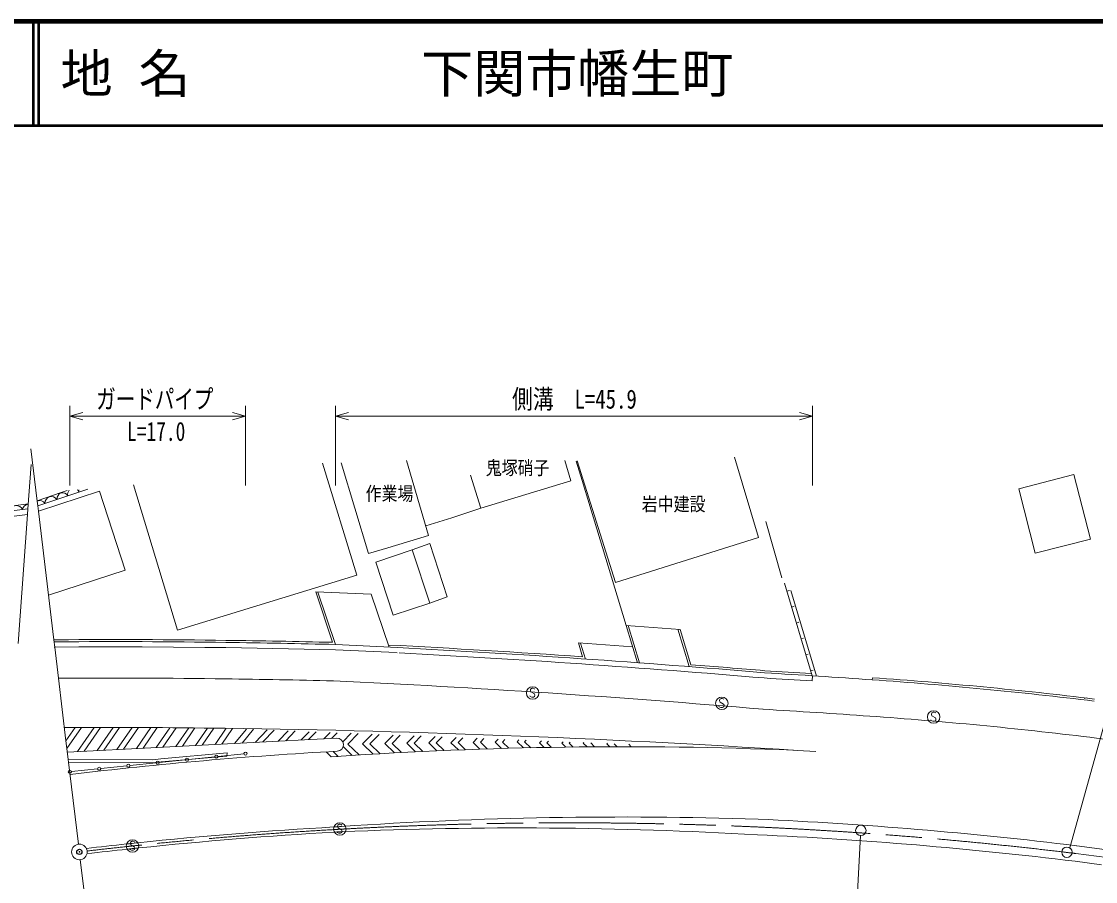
# Model space of a CAD drawing. Units: millimetres, scale not verified. Extents: x 40000 to 680000, y 20000 to 380000.
# Drawn here: x 366623 to 469815, y 297358 to 380000 of the extents above; entities that cross this region are included whole.
import ezdxf
from ezdxf.enums import TextEntityAlignment as Align

# ---------------------------------------------------------------- set-up
doc = ezdxf.new("R2010")
doc.units = ezdxf.units.MM
doc.header["$LTSCALE"] = 1000
doc.header["$PDMODE"] = 32
doc.header["$PDSIZE"] = 500
doc.linetypes.add('CHAIN', pattern=[18.5, 12, -1.5, 3.5, -1.5])
doc.layers.add('M-OTRS', color=6, linetype='Continuous')
doc.layers.add('M-TTL-TXT', color=7, linetype='Continuous')
for name, color, linetype, lineweight in [('M-TTL', 2, 'Continuous', 140), ('M-TTL-LINE', 7, 'Continuous', 50), ('M-WORK', 1, 'Continuous', 13)]:
    doc.layers.add(name, color=color, linetype=linetype, lineweight=lineweight)
doc.styles.add('ＭＳ ゴシック', font='')
doc.styles.add('ＭＳ 明朝', font='')
doc.styles.get('ＭＳ ゴシック').set_extended_font_data('MS Gothic')
doc.styles.get('ＭＳ 明朝').set_extended_font_data('MS Mincho')

msp = doc.modelspace()

# ---------------------------------------------------------------- linework, layer by layer
at = {"layer": 'M-OTRS'}
msp.add_point((372186, 300201), dxfattribs=at)
at = {"layer": 'M-TTL'}
msp.add_line((680000, 380000), (40000, 380000), dxfattribs=at)
at = {"layer": 'M-TTL-LINE'}
for p, q in [((367750, 380000), (367750, 370000)), ((368250, 380000), (368250, 370000)), ((40000, 370000), (680000, 370000))]:
    msp.add_line(p, q, dxfattribs=at)
at = {"layer": 'M-WORK'}
for p, q in [((371259, 335401), (371259, 343065)), ((388152, 343065), (388152, 335401)), ((396798, 335401), (396798, 343065)), ((442613, 343065), (442613, 335401)), ((371259, 342065), (372509, 342415)), ((372509, 341715), (371259, 342065)), ((371259, 342065), (388152, 342065)), ((386902, 342415), (388152, 342065)), ((388152, 342065), (386902, 341715)), ((396798, 342065), (398048, 342415)), ((398048, 341715), (396798, 342065)), ((396798, 342065), (442613, 342065)), ((441363, 342415), (442613, 342065)), ((442613, 342065), (441363, 341715)), ((368126, 333922), (367524, 338923)), ((395553, 337571), (398834, 326786)), ((399977, 328889), (397330, 337592)), ((405744, 330592), (403600, 337827)), ((419409, 335871), (418819, 337812)), ((419910, 337753), (420479, 335902)), ((423703, 326088), (420026, 337784)), ((435124, 338122), (437436, 330406)), ((367232, 333168), (367539, 337419)), ((467727, 336461), (462431, 335101)), ((469318, 330267), (467727, 336461)), ((381627, 321507), (377376, 335485)), ((410742, 333236), (409780, 336401)), ((419409, 335871), (410742, 333236)), ((420479, 335902), (424711, 321972)), ((370446, 334730), (368123, 333942)), ((368181, 333467), (373010, 335062)), ((374113, 334869), (368244, 332939)), ((371017, 334947), (370446, 334730)), ((374113, 334869), (376575, 327283)), ((464021, 328910), (462431, 335101)), ((367266, 333645), (361353, 332840)), ((368181, 333467), (368126, 333922)), ((368244, 332939), (368181, 333467)), ((367194, 332638), (351818, 330695)), ((367232, 333168), (359559, 332188)), ((366296, 320225), (367194, 332638)), ((367194, 332638), (367232, 333168)), ((369732, 320583), (368244, 332939)), ((405465, 331532), (407982, 332302)), ((407982, 332302), (410742, 333236)), ((439677, 326540), (438145, 331940)), ((401818, 329429), (405744, 330592)), ((437436, 330406), (423703, 326088)), ((469318, 330267), (464021, 328910)), ((401818, 329429), (399977, 328889)), ((404161, 329220), (400654, 328058)), ((404161, 329220), (405846, 329840)), ((405852, 324117), (404161, 329220)), ((405846, 329840), (407538, 324715)), ((376575, 327283), (369216, 324864)), ((400654, 328058), (402345, 322955)), ((398834, 326786), (381627, 321507)), ((396517, 320344), (394889, 325181)), ((400234, 324975), (394889, 325181)), ((396798, 320136), (395103, 325173)), ((439934, 326032), (442576, 317112)), ((440161, 325265), (440401, 325336)), ((440539, 325320), (443020, 317106)), ((401949, 319881), (400234, 324975)), ((402345, 322955), (405852, 324117)), ((407538, 324715), (405852, 324117)), ((440615, 323731), (440855, 323802)), ((424711, 321972), (425802, 318383)), ((424711, 321972), (429909, 321583)), ((441070, 322197), (441310, 322268)), ((424925, 321956), (426015, 318368)), ((429695, 321599), (430787, 318005)), ((429909, 321583), (430939, 318193)), ((370113, 320587), (369732, 320583)), ((369816, 319884), (369732, 320583)), ((370115, 320387), (369756, 320383)), ((372144, 319903), (369760, 319883)), ((371127, 320596), (370113, 320587)), ((371128, 320396), (370115, 320387)), ((372140, 320603), (371127, 320596)), ((372141, 320403), (371128, 320396)), ((373152, 320608), (372140, 320603)), ((373153, 320408), (372141, 320403)), ((374166, 319911), (372144, 319903)), ((374164, 320611), (373152, 320608)), ((374165, 320411), (373153, 320408)), ((375176, 320613), (374164, 320611)), ((375176, 320413), (374165, 320411)), ((376187, 319912), (374166, 319911)), ((376187, 320612), (375176, 320613)), ((376187, 320412), (375176, 320413)), ((377198, 320611), (376187, 320612)), ((377198, 320411), (376187, 320412)), ((378205, 319907), (376187, 319912)), ((378208, 320607), (377198, 320611)), ((378208, 320407), (377198, 320411)), ((381230, 319888), (378205, 319907)), ((379218, 320602), (378208, 320607)), ((379217, 320402), (378208, 320407)), ((380226, 320396), (379217, 320402)), ((380227, 320596), (379218, 320602)), ((381235, 320388), (380226, 320396)), ((381236, 320588), (380227, 320596)), ((382243, 320379), (381235, 320388)), ((382244, 320579), (381236, 320588)), ((383250, 320369), (382243, 320379)), ((383252, 320569), (382244, 320579)), ((384257, 320358), (383250, 320369)), ((384259, 320558), (383252, 320569)), ((385264, 320346), (384257, 320358)), ((385266, 320546), (384259, 320558)), ((386267, 320333), (385264, 320346)), ((386270, 320533), (385266, 320546)), ((402748, 319839), (396798, 320136)), ((420134, 320290), (420539, 318959)), ((420134, 320290), (425334, 319922)), ((420348, 320275), (420814, 318739)), ((441524, 320663), (441764, 320734)), ((467337, 300593), (472831, 320340)), ((370177, 316888), (369816, 319884)), ((384252, 319858), (381230, 319888)), ((385257, 319846), (384252, 319858)), ((386261, 319831), (385257, 319846)), ((396781, 319636), (386261, 319831)), ((401923, 319381), (396781, 319636)), ((402722, 319340), (401923, 319381)), ((441979, 319129), (442218, 319200)), ((371156, 316896), (370177, 316888)), ((370899, 310885), (370177, 316888)), ((372162, 316903), (371156, 316896)), ((373168, 316908), (372162, 316903)), ((374173, 316911), (373168, 316908)), ((375178, 316913), (374173, 316911)), ((376184, 316912), (375178, 316913)), ((377188, 316911), (376184, 316912)), ((378193, 316907), (377188, 316911)), ((379197, 316902), (378193, 316907)), ((380202, 316896), (379197, 316902)), ((381206, 316888), (380202, 316896)), ((382210, 316880), (381206, 316888)), ((383213, 316870), (382210, 316880)), ((384216, 316858), (383213, 316870)), ((385220, 316846), (384216, 316858)), ((386221, 316833), (385220, 316846)), ((442433, 317595), (442673, 317666)), ((442613, 317115), (442579, 316628)), ((448385, 316939), (448371, 316739)), ((415543, 315852), (415520, 315708)), ((415687, 315925), (415543, 315852)), ((415783, 315925), (415687, 315925)), ((415879, 315901), (415783, 315925)), ((415927, 315853), (415879, 315901)), ((415497, 315132), (415449, 315204)), ((415641, 315061), (415497, 315132)), ((415520, 315708), (415568, 315589)), ((415568, 315589), (415904, 315397)), ((415809, 315061), (415641, 315061)), ((415929, 315133), (415809, 315061)), ((415904, 315397), (415953, 315277)), ((415953, 315277), (415929, 315133)), ((433715, 314867), (433691, 314723)), ((433859, 314940), (433715, 314867)), ((433955, 314940), (433859, 314940)), ((434051, 314916), (433955, 314940)), ((434099, 314868), (434051, 314916)), ((468717, 314935), (468956, 315009)), ((433668, 314147), (433620, 314219)), ((433812, 314076), (433668, 314147)), ((433691, 314723), (433739, 314604)), ((433739, 314604), (434076, 314412)), ((433980, 314076), (433812, 314076)), ((434100, 314148), (433980, 314076)), ((434076, 314412), (434124, 314292)), ((434124, 314292), (434100, 314148)), ((454027, 312834), (453978, 312906)), ((454171, 312762), (454027, 312834)), ((454073, 313554), (454049, 313410)), ((454049, 313410), (454098, 313290)), ((454217, 313626), (454073, 313554)), ((454098, 313290), (454434, 313099)), ((454339, 312763), (454171, 312762)), ((454313, 313627), (454217, 313626)), ((454409, 313603), (454313, 313627)), ((454459, 312835), (454339, 312763)), ((454457, 313555), (454409, 313603)), ((454434, 313099), (454482, 312979)), ((454482, 312979), (454459, 312835)), ((371193, 312146), (370748, 312142)), ((370899, 310885), (371773, 312150)), ((370990, 310135), (372383, 312154)), ((372190, 312153), (371193, 312146)), ((372003, 309842), (373601, 312159)), ((373187, 312158), (372190, 312153)), ((372633, 309875), (374210, 312161)), ((374184, 312161), (373187, 312158)), ((373893, 309940), (375426, 312163)), ((375181, 312163), (374184, 312161)), ((374523, 309973), (376033, 312163)), ((376179, 312162), (375181, 312163)), ((375783, 310039), (377247, 312160)), ((377176, 312161), (376179, 312162)), ((376413, 310071), (377853, 312158)), ((378174, 312157), (377176, 312161)), ((377673, 310137), (379064, 312153)), ((379171, 312152), (378174, 312157)), ((378303, 310169), (379669, 312149)), ((380169, 312146), (379171, 312152)), ((379563, 310235), (380878, 312141)), ((381167, 312139), (380169, 312146)), ((380193, 310268), (381482, 312136)), ((382165, 312130), (381167, 312139)), ((381453, 310333), (382689, 312125)), ((382083, 310366), (383292, 312118)), ((383163, 312120), (382165, 312130)), ((384161, 312109), (383163, 312120)), ((383343, 310431), (384498, 312105)), ((383973, 310464), (385100, 312097)), ((385159, 312097), (384161, 312109)), ((386158, 312083), (385159, 312097)), ((385233, 310529), (386304, 312082)), ((385863, 310562), (386900, 312064)), ((388229, 312008), (387095, 310626)), ((388905, 311982), (387838, 310664)), ((390229, 311919), (389068, 310728)), ((390902, 311894), (389804, 310766)), ((392254, 311849), (391274, 310843)), ((392926, 311823), (392009, 310881)), ((394258, 311757), (393479, 310957)), ((394934, 311734), (394215, 310995)), ((396272, 311675), (395685, 311072)), ((396956, 311660), (396417, 311107)), ((371114, 309107), (370899, 310885)), ((396893, 311135), (371031, 309792)), ((397494, 310779), (398295, 311602)), ((397987, 310569), (398964, 311572)), ((399401, 310588), (400319, 311529)), ((400108, 310597), (400980, 311491)), ((402320, 311434), (401523, 310615)), ((402448, 309714), (401523, 310615)), ((403002, 311418), (402230, 310625)), ((403127, 309750), (402230, 310625)), ((404339, 311357), (403644, 310643)), ((404489, 309819), (403644, 310643)), ((405023, 311342), (404351, 310652)), ((405172, 309852), (404351, 310652)), ((406357, 311279), (405765, 310671)), ((406541, 309915), (405765, 310671)), ((406472, 310680), (407033, 311256)), ((407227, 309944), (406472, 310680)), ((408374, 311200), (407886, 310699)), ((408603, 310000), (407886, 310699)), ((409041, 311168), (408593, 310708)), ((409293, 310026), (408593, 310708)), ((410392, 311122), (410007, 310727)), ((410676, 310076), (410007, 310727)), ((411054, 311085), (410714, 310736)), ((411369, 310098), (410714, 310736)), ((412408, 311042), (412128, 310755)), ((412758, 310141), (412128, 310755)), ((413077, 311012), (412835, 310764)), ((413455, 310160), (412835, 310764)), ((414422, 310960), (414249, 310782)), ((414852, 310195), (414249, 310782)), ((415103, 310942), (414956, 310792)), ((415552, 310211), (414956, 310792)), ((416596, 310878), (416399, 310676)), ((416850, 310237), (416399, 310676)), ((417264, 310847), (417106, 310686)), ((417554, 310250), (417106, 310686)), ((418678, 310794), (418537, 310650)), ((418926, 310271), (418537, 310650)), ((419345, 310762), (419244, 310659)), ((419634, 310280), (419244, 310659)), ((420654, 310713), (420604, 310661)), ((420982, 310293), (420604, 310661)), ((421333, 310693), (421311, 310670)), ((421693, 310299), (421311, 310670)), ((422911, 310638), (422863, 310588)), ((469274, 311218), (469433, 311197)), ((469433, 311197), (472112, 310831)), ((380006, 309144), (386378, 309709)), ((388003, 309635), (385488, 309375)), ((386378, 309709), (386365, 309410)), ((396375, 309347), (395890, 309820)), ((397052, 309386), (396567, 309859)), ((398394, 309475), (397526, 310320)), ((399067, 309517), (397987, 310569)), ((400416, 309599), (399401, 310588)), ((401092, 309639), (400108, 310597)), ((423153, 310306), (422863, 310588)), ((423868, 310307), (423570, 310598)), ((425211, 310307), (424971, 310541)), ((371149, 308808), (371114, 309107)), ((379211, 309063), (371114, 309107)), ((371240, 308056), (371149, 308808)), ((379240, 308766), (371149, 308808)), ((379562, 308764), (377046, 308505)), ((379211, 309063), (380006, 309144)), ((379240, 308766), (380034, 308845)), ((382376, 309054), (379860, 308795)), ((380034, 308845), (386365, 309410)), ((385189, 309345), (382674, 309085)), ((396375, 309347), (397052, 309386)), ((371276, 307759), (371240, 308056)), ((372096, 300947), (371276, 307759)), ((373934, 308184), (371419, 307924)), ((376748, 308474), (374233, 308215)), ((397016, 302781), (396992, 302637)), ((396992, 302637), (397041, 302517)), ((397160, 302854), (397016, 302781)), ((397041, 302517), (397377, 302326)), ((397256, 302854), (397160, 302854)), ((397352, 302830), (397256, 302854)), ((397400, 302782), (397352, 302830)), ((396969, 302061), (396921, 302133)), ((397114, 301990), (396969, 302061)), ((397282, 301990), (397114, 301990)), ((397401, 302062), (397282, 301990)), ((397377, 302326), (397425, 302206)), ((397425, 302206), (397401, 302062)), ((445977, 277448), (447236, 301765)), ((377052, 300429), (377004, 300501)), ((377196, 300357), (377052, 300429)), ((377099, 301149), (377075, 301005)), ((377075, 301005), (377123, 300885)), ((377243, 301221), (377099, 301149)), ((377123, 300885), (377460, 300694)), ((377364, 300357), (377196, 300357)), ((377339, 301221), (377243, 301221)), ((377435, 301198), (377339, 301221)), ((377484, 300430), (377364, 300357)), ((377483, 301150), (377435, 301198)), ((377460, 300694), (377508, 300574)), ((377508, 300574), (377484, 300430)), ((468001, 300795), (468012, 300794)), ((468012, 300794), (470692, 300428)), ((373082, 292755), (372275, 299458)), ((467857, 299305), (470405, 298957))]:
    msp.add_line(p, q, dxfattribs=at)
at = {"layer": 'M-WORK', "linetype": 'CHAIN'}
msp.add_lwpolyline([(471180, 299637), (470891, 299674), (469899, 299802), (468907, 299927), (467914, 300049)], dxfattribs=at)
at = {"layer": 'M-WORK'}
for centre, radius in [((415736, 315469), 600), ((433908, 314484), 600), ((454266, 313170), 600), ((388152, 309650), 150), ((376897, 308489), 150), ((379711, 308780), 150), ((382525, 309070), 150), ((385339, 309360), 150), ((371270, 307909), 150), ((374083, 308199), 150), ((397209, 302398), 600), ((447267, 302265), 500), ((377291, 300765), 600), ((372186, 300202), 750), ((467070, 300170), 500)]:
    msp.add_circle(centre, radius, dxfattribs=at)
for centre, radius, start, end in [((370595, 334181), 539, 26.70959, 189.84351), ((371619, 334565), 563, 135.64685, 193.88355), ((371619, 334565), 563, 21.84766, 50.92102), ((372721, 334942), 602, 173.46045, 196.13574), ((366136, 332851), 636, 23.29688, 170.02771), ((367369, 332971), 663, 99.06067, 168.54748), ((368353, 333299), 663, 37.00574, 110.06055), ((369498, 333724), 616, 34.12256, 182.43066), ((372501, -709675), 1030098, 88.64844, 89.23413), ((371311, -784568), 1105200, 88.69311, 89.22437), ((344861, -780139), 1101700, 86.06116, 87.03333), ((344861, -780139), 1101500, 85.14819, 86.98755), ((344971, -778699), 1099556, 85.14771, 86.97937), ((344861, -780139), 1101700, 85.14819, 85.5188), ((371311, -784568), 1101500, 88.68506, 89.22437), ((371311, -784568), 1103500, 86.29663, 86.53564), ((371311, -784568), 1104000, 85.99744, 86.53565), ((371311, -784568), 1104200, 86.30298, 86.53565), ((419418, -97006), 414957, 83.03687, 85.99707), ((344695, -783635), 1101500, 85.14819, 87.29968), ((419418, -97006), 414757, 83.03687, 85.99707), ((371311, -784568), 1100500, 85.99744, 86.53271), ((419418, -97006), 411257, 83.03687, 85.99707), ((371197, -786190), 1098375, 86.25415, 89.2196), ((396928, 310508), 628, 273.15942, 93.15942), ((419421, -97000), 407500, 93.15942, 96.78332), ((424423, -96692), 407000, 87.69617, 93.87683), ((424423, -96692), 400250, 88.14319, 93.87683), ((419421, -97000), 400250, 93.26226, 95.9686), ((419421, -97000), 400250, 93.21148, 93.26226), ((419421, -97000), 400250, 93.15942, 93.21148), ((414432, -97244), 399750, 86.71704, 92.44348), ((419418, -97006), 400757, 83.03687, 87.42944), ((419421, -97000), 399750, 93.26037, 95.96722), ((419421, -97000), 399750, 93.22506, 93.26037), ((419421, -97000), 399750, 93.15942, 93.22506), ((419418, -97006), 399256, 83.0332, 87.42944), ((419421, -97000), 400250, 96.12345, 96.68054), ((419421, -97000), 399750, 96.12482, 96.68055), ((419421, -97000), 400250, 96.07318, 96.12345), ((419421, -97000), 399750, 96.09045, 96.12482), ((419421, -97000), 399750, 96.01912, 96.09045), ((419421, -97000), 400250, 95.9686, 96.07318), ((419421, -97000), 399750, 95.96722, 96.01912)]:
    msp.add_arc(centre, radius, start, end, dxfattribs=at)
at = {"layer": 'M-WORK', "linetype": 'CHAIN'}
for start, end in [(93.17433, 93.26921), (93.09739, 93.17433), (86.07383, 93.09739), (93.26921, 95.96016), (85.94742, 86.07383), (83.23059, 85.94742), (96.13203, 96.67447), (96.04281, 96.13203), (95.96016, 96.04281), (83.08746, 83.23059), (83.03687, 83.08746)]:
    msp.add_arc((419422, -97001), 400000, start, end, dxfattribs=at)

# ---------------------------------------------------------------- texts
at = {"layer": 'M-TTL-TXT', "style": 'ＭＳ ゴシック'}
for s, p in [('地 名', (370380, 375000)), ('下関市幡生町', (405024, 375000))]:
    msp.add_text(s, height=3666, dxfattribs=at).set_placement(p, align=Align.MIDDLE_LEFT)
at = {"layer": 'M-WORK', "style": 'ＭＳ 明朝'}
for s, height, width, p in [('ガードパイプ', 1833, 0.75, (373806, 342249)), ('側溝\u3000L=45.9', 1833, 0.8, (413756, 342249)), ('L=17.0', 1833, 0.75, (376756, 339147)), ('鬼塚硝子', 1320, 0.85, (411232, 336054)), ('作業場', 1320, 0.85, (399688, 333578)), ('岩中建設', 1320, 0.85, (426216, 332572))]:
    msp.add_text(s, height=height, dxfattribs=dict(at, width=width)).set_placement(p, align=Align.BOTTOM_LEFT)

doc.saveas('drawing.dxf')
